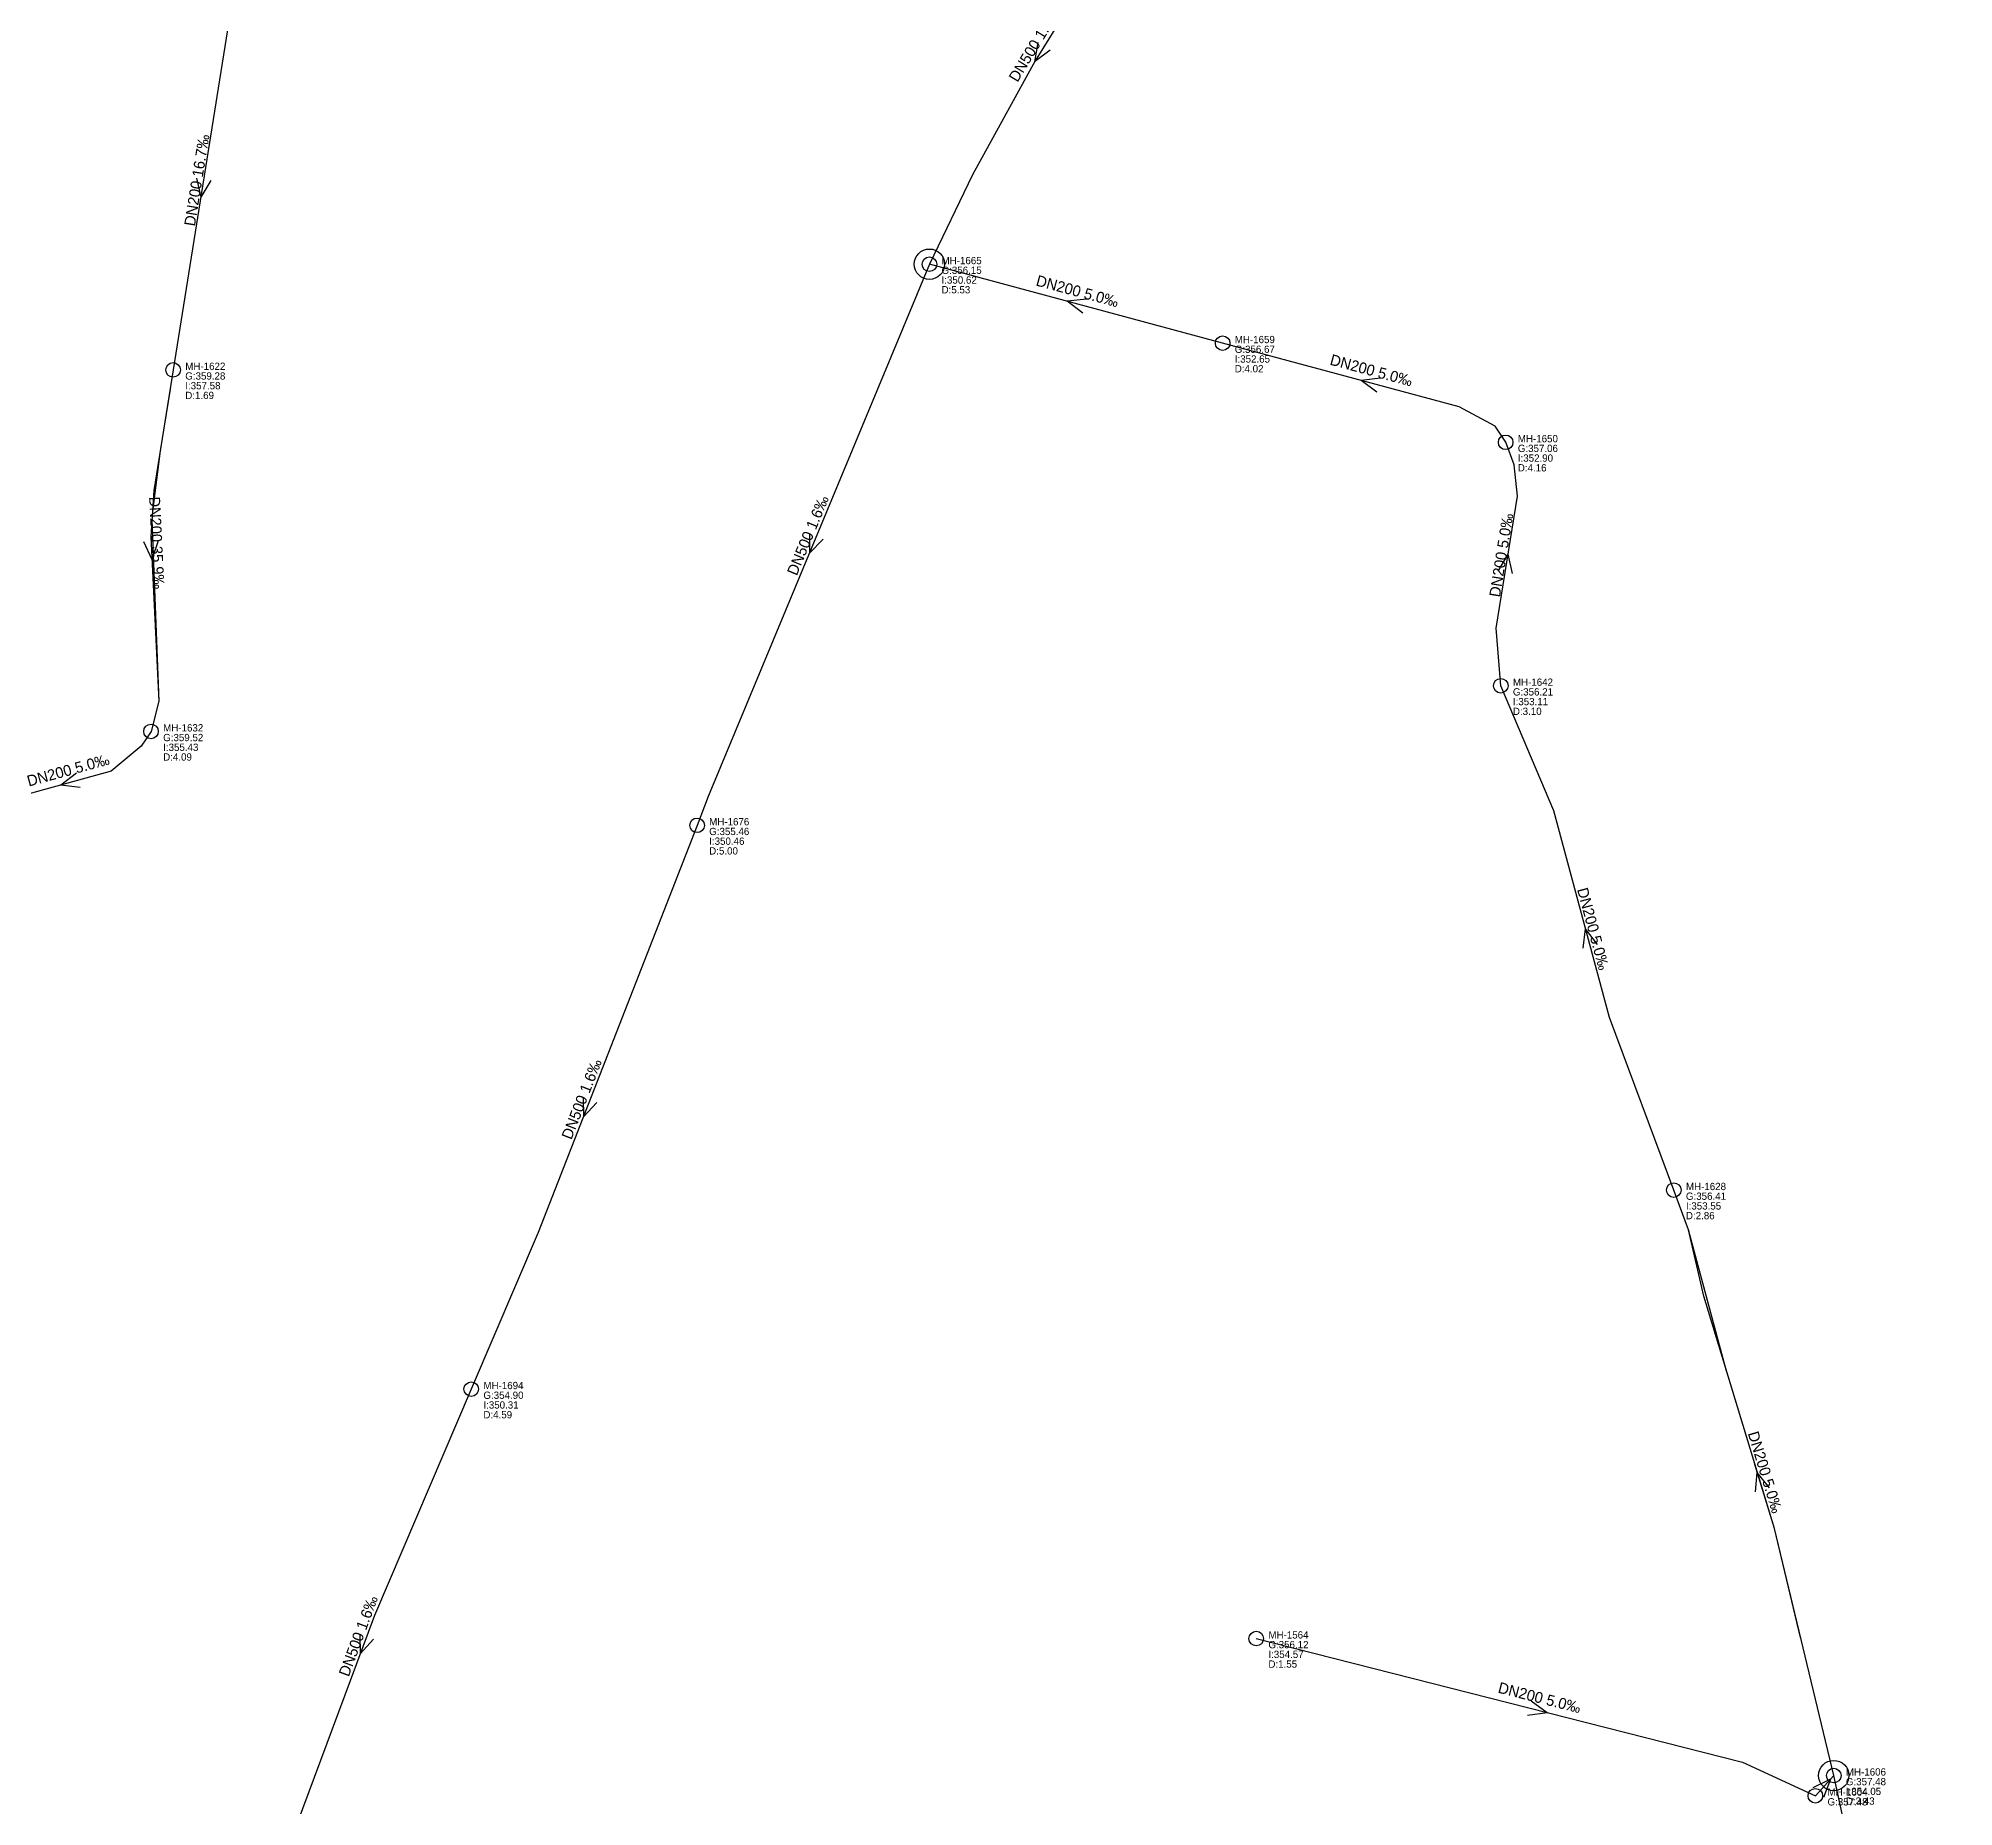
# Model space of a CAD drawing. Header units: metres. Extents: x 449901 to 451990, y 2566737 to 2570846.
# Drawn here: x 450635.7 to 450951.1, y 2567999.1 to 2568290.2 of the extents above; entities that cross this region are included whole.
import ezdxf
from ezdxf.enums import TextEntityAlignment as Align

# ---------------------------------------------------------------- set-up
doc = ezdxf.new("R2010")
doc.units = ezdxf.units.M
for name, color, linetype in [('SEW-DROP', 6, 'Continuous'), ('SEW-LABEL', 2, 'Continuous'), ('SEW-MH', 7, 'Continuous'), ('SEW-MH-LABEL', 8, 'Continuous'), ('SEW-PIPE-DN200', 3, 'Continuous'), ('SEW-PIPE-DN500', 1, 'Continuous'), ('SEW-RIDER', 8, 'Continuous')]:
    doc.layers.add(name, color=color, linetype=linetype)

msp = doc.modelspace()

# ---------------------------------------------------------------- linework, layer by layer
at = {"layer": 'SEW-DROP'}
for centre in [(450782.44, 2568253.05), (450931.35, 2568004.22)]:
    msp.add_circle(centre, 2.5, dxfattribs=at)
at = {"layer": 'SEW-LABEL'}
for p, q in [((450800.3, 2568289.54), (450799.77, 2568286.36)), ((450802.35, 2568288.3), (450799.77, 2568286.36)), ((450661.75, 2568267.22), (450662.46, 2568264.07)), ((450664.12, 2568266.84), (450662.46, 2568264.07)), ((450808.34, 2568247.32), (450805.13, 2568246.94)), ((450807.72, 2568245), (450805.13, 2568246.94)), ((450856.74, 2568234.29), (450853.53, 2568233.91)), ((450856.11, 2568231.97), (450853.53, 2568233.91)), ((450762.72, 2568208.72), (450762.68, 2568205.49)), ((450764.94, 2568207.8), (450762.68, 2568205.49)), ((450653.05, 2568207.37), (450654.4, 2568204.43)), ((450655.45, 2568207.48), (450654.4, 2568204.43)), ((450876.07, 2568202.52), (450877.73, 2568205.29)), ((450878.44, 2568202.14), (450877.73, 2568205.29)), ((450641.98, 2568169.24), (450639.41, 2568167.29)), ((450642.62, 2568166.92), (450639.41, 2568167.29)), ((450890.11, 2568140.44), (450890.49, 2568143.65)), ((450892.43, 2568141.06), (450890.49, 2568143.65)), ((450725.43, 2568115.91), (450725.46, 2568112.68)), ((450727.67, 2568115.04), (450725.46, 2568112.68)), ((450918.49, 2568050.92), (450918.76, 2568054.14)), ((450920.78, 2568051.62), (450918.76, 2568054.14)), ((450688.64, 2568027.52), (450688.71, 2568024.29)), ((450690.88, 2568026.68), (450688.71, 2568024.29)), ((450881.53, 2568016.52), (450884.15, 2568014.61)), ((450880.94, 2568014.19), (450884.15, 2568014.61)), ((450927.94, 2568002.26), (450930.85, 2568003.66)), ((450929.71, 2568000.64), (450930.85, 2568003.66))]:
    msp.add_line(p, q, dxfattribs=at)
at = {"layer": 'SEW-MH'}
for centre in [(450782.44, 2568253.05), (450830.72, 2568240.05), (450657.91, 2568235.65), (450877.33, 2568223.73), (450876.52, 2568183.64), (450654.27, 2568176.12), (450744.18, 2568160.66), (450905.01, 2568100.61), (450707, 2568067.84), (450836.26, 2568026.78), (450931.35, 2568004.22), (450928.32, 2568000.9)]:
    msp.add_circle(centre, 1.2, dxfattribs=at)
at = {"layer": 'SEW-PIPE-DN200'}
for points in [[(450667.49, 2568295.45), (450657.91, 2568235.65)], [(450830.72, 2568240.05), (450782.44, 2568253.05)], [(450877.33, 2568223.73), (450875.62, 2568226.37), (450869.69, 2568229.56), (450830.72, 2568240.05)], [(450657.91, 2568235.65), (450654.73, 2568215.8), (450654.22, 2568208.14), (450655.54, 2568181.12), (450654.27, 2568176.12), (450654.27, 2568176.12)], [(450876.52, 2568183.64), (450876.52, 2568183.64), (450875.76, 2568193.11), (450879.28, 2568214.85), (450878.72, 2568220.04), (450877.33, 2568223.73), (450877.33, 2568223.73)], [(450905.01, 2568100.61), (450894.43, 2568129.02), (450885.27, 2568163.03), (450876.52, 2568183.64)], [(450654.27, 2568176.12), (450652.63, 2568173.68), (450647.72, 2568169.57), (450624.97, 2568163.33)], [(450931.35, 2568004.22), (450921.57, 2568044.92), (450909.94, 2568083.15), (450907.45, 2568094.06), (450905.01, 2568100.61)], [(450836.26, 2568026.78), (450916.3, 2568006.45), (450928.32, 2568000.9)], [(450928.32, 2568000.9), (450931.35, 2568004.22)], [(450951.1, 2567906.23), (450947.59, 2567929.53), (450931.35, 2568004.22)]]:
    msp.add_lwpolyline(points, dxfattribs=at)
at = {"layer": 'SEW-PIPE-DN500'}
for points in [[(450821.13, 2568320.83), (450799.85, 2568286.51), (450789.51, 2568267.74), (450782.44, 2568253.05)], [(450782.44, 2568253.05), (450746.02, 2568165.39), (450744.18, 2568160.66)], [(450744.18, 2568160.66), (450718.02, 2568093.62), (450707, 2568067.84)], [(450707, 2568067.84), (450691.06, 2568030.59), (450673.28, 2567982.83)]]:
    msp.add_lwpolyline(points, dxfattribs=at)
at = {"layer": 'SEW-RIDER'}
for points in [[(450657.4, 2568232.5), (450655.77, 2568222.3), (450654.5, 2568212.34)], [(450654.4, 2568210.89), (450655.54, 2568181.12), (450655.54, 2568181.12)], [(450913.69, 2568070.8), (450907.45, 2568094.06)], [(450925.88, 2568026.98), (450921.57, 2568044.92), (450918.38, 2568055.41)]]:
    msp.add_lwpolyline(points, dxfattribs=at)

# ---------------------------------------------------------------- texts
at = {"layer": 'SEW-LABEL'}
for s, rotation, p in [('DN500 1.6‰', 58.6957, (450800.55, 2568288.84)), ('DN200 16.7‰', 80.8984, (450662.7, 2568266.75)), ('DN200 5.0‰', 344.9322, (450806.58, 2568247.75)), ('DN200 5.0‰', 344.9322, (450854.98, 2568234.72)), ('DN200 35.9‰', -87.1993, (450654.32, 2568207.13)), ('DN500 1.6‰', 67.4408, (450763.26, 2568208.08)), ('DN200 5.0‰', 80.8051, (450877.49, 2568205.01)), ('DN200 5.0‰', 15.3304, (450640.85, 2568168.88)), ('DN200 5.0‰', 285.0727, (450890.88, 2568143.4)), ('DN500 1.6‰', 68.6898, (450726.01, 2568115.28)), ('DN200 5.0‰', 286.9169, (450919.2, 2568053.91)), ('DN500 1.6‰', 69.5865, (450689.24, 2568026.9)), ('DN200 5.0‰', -14.2506, (450882.69, 2568016.18))]:
    msp.add_text(s, height=1.8, rotation=rotation, dxfattribs=at).set_placement(p, align=Align.CENTER)
at = {"layer": 'SEW-MH-LABEL'}
for s, p in [('G:356.15', (450784.44, 2568251.45)), ('MH-1665', (450784.44, 2568253.05)), ('D:5.53', (450784.44, 2568248.25)), ('I:350.62', (450784.44, 2568249.85)), ('G:356.67', (450832.72, 2568238.45)), ('MH-1659', (450832.72, 2568240.05)), ('MH-1622', (450659.91, 2568235.65)), ('D:4.02', (450832.72, 2568235.25)), ('I:352.65', (450832.72, 2568236.85)), ('G:359.28', (450659.91, 2568234.05)), ('I:357.58', (450659.91, 2568232.45)), ('D:1.69', (450659.91, 2568230.85)), ('MH-1650', (450879.33, 2568223.73)), ('G:357.06', (450879.33, 2568222.13)), ('I:352.90', (450879.33, 2568220.53)), ('D:4.16', (450879.33, 2568218.93)), ('G:356.21', (450878.52, 2568182.04)), ('MH-1642', (450878.52, 2568183.64)), ('D:3.10', (450878.52, 2568178.84)), ('I:353.11', (450878.52, 2568180.44)), ('MH-1632', (450656.27, 2568176.12)), ('G:359.52', (450656.27, 2568174.52)), ('I:355.43', (450656.27, 2568172.92)), ('D:4.09', (450656.27, 2568171.32)), ('MH-1676', (450746.18, 2568160.66)), ('G:355.46', (450746.18, 2568159.06)), ('I:350.46', (450746.18, 2568157.46)), ('D:5.00', (450746.18, 2568155.86)), ('MH-1628', (450907.01, 2568100.61)), ('G:356.41', (450907.01, 2568099.01)), ('I:353.55', (450907.01, 2568097.41)), ('D:2.86', (450907.01, 2568095.81)), ('MH-1694', (450709, 2568067.84)), ('G:354.90', (450709, 2568066.24)), ('I:350.31', (450709, 2568064.64)), ('D:4.59', (450709, 2568063.04)), ('G:356.12', (450838.26, 2568025.18)), ('MH-1564', (450838.26, 2568026.78)), ('D:1.55', (450838.26, 2568021.98)), ('I:354.57', (450838.26, 2568023.58)), ('G:357.48', (450933.35, 2568002.62)), ('MH-1606', (450933.35, 2568004.22)), ('G:357.48', (450930.32, 2567999.3)), ('MH-1604', (450930.32, 2568000.9)), ('D:3.43', (450933.35, 2567999.42)), ('I:354.05', (450933.35, 2568001.02))]:
    msp.add_text(s, height=1.2, dxfattribs=at).set_placement(p)

doc.saveas('drawing.dxf')
